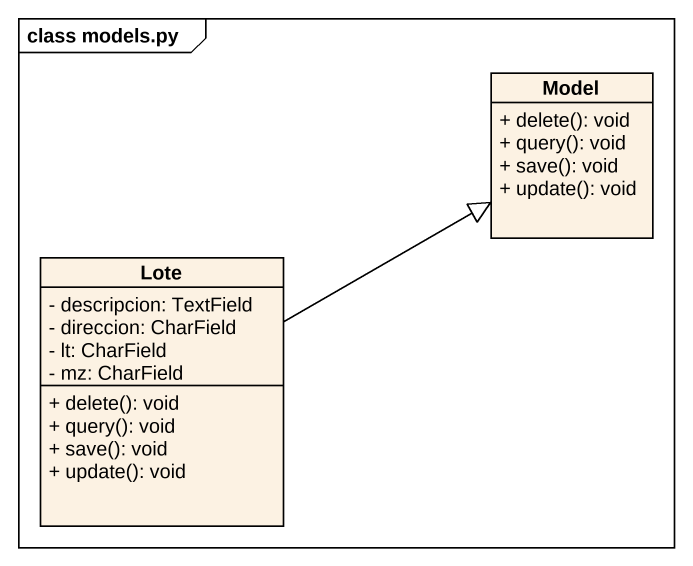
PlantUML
@startuml
mainframe class models.py
hide circle
hide empty members
skinparam classAttributeIconSize 0
class Model {
  + delete(): void
  + query(): void
  + save(): void
  + update(): void
}
class Lote {
  - descripcion: TextField
  - direccion: CharField
  - lt: CharField
  - mz: CharField
  + delete(): void
  + query(): void
  + save(): void
  + update(): void
}
Lote -right-|> Model
@enduml
